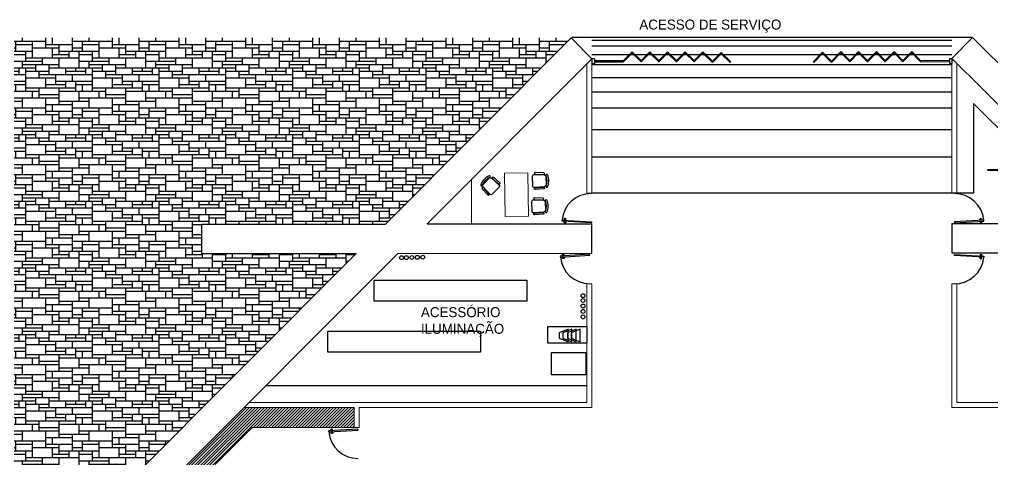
# Model space of a CAD drawing. Header units: millimetres. Extents: x 383 to 523, y 252 to 344.
# Drawn here: x 405.81 to 434.99, y 324.84 to 338.06 of the extents above; entities that cross this region are included whole.
import ezdxf

# ---------------------------------------------------------------- set-up
doc = ezdxf.new("R2010")
doc.units = ezdxf.units.MM
doc.header["$MEASUREMENT"] = 0
doc.layers.add('muebles', color=193, linetype='Continuous')
doc.layers.add('Terreno', color=41, linetype='Continuous')
doc.layers.add('muros', color=5, linetype='Continuous', lineweight=30)
pattern_1 = [(0, (0, 0), (0, 2), [1.5, -0.5]), (0, (0, 0.1), (0, 2), [-0.6, 0.6, -0.3, 0.5]), (0, (0, 0.2), (0, 2), [-0.9, 1.1]), (0, (0, 0.3), (0, 2), [0.9, -1.1]), (0, (0, 0.4), (0, 2), [-0.4, 1.6]), (0, (0, 0.5), (0, 2), [0.7, -0.5, 0.6, -0.2]), (0, (0.7, 0.6), (0, 2), [1.6, -0.4]), (0, (-0.1, 0.7), (0, 2), [1.1, -0.9]), (0, (-0.4, 0.8), (0, 2), [0.9, -1.1]), (0, (0, 0.9), (0, 2), [1.6, -0.4]), (0, (0, 1), (0, 2), [-0.8, 0.5, -0.3, 0.4]), (0, (1, 1.1), (0, 2), [1.2, -0.8]), (0, (0.2, 1.2), (0, 2), [0.8, -0.4, 0.3, -0.5]), (0, (0.6, 1.3), (0, 2), [0.8, -0.3, 0.5, -0.4]), (0, (1.4, 1.4), (0, 2), [1.2, -0.8]), (0, (0.6, 1.5), (0, 2), [0.8, -1.2]), (0, (1, 1.6), (0, 2), [0.9, -1.1]), (0, (1, 1.7), (0, 2), [-0.6, 1.4]), (0, (0.4, 1.8), (0, 2), [0.6, -1.4]), (0, (1, 1.9), (0, 2), [1.4, -0.6]), (90, (0, 0.8), (-2, 1e-16), [0.3, -0.8, 0.7, -0.2]), (90, (0.2, 0.9), (-2, 1e-16), [0.5, -0.3, 0.2, -1]), (90, (0.3, 0.5), (-2, 1e-16), [0.2, -1.8]), (90, (0.4, 0.3), (-2, 1e-16), [0.2, -1.2, 0.3, -0.3]), (90, (0.5, 0.7), (-2, 1e-16), [0.2, -1.8]), (90, (0.6, 0), (-2, 1e-16), [0.3, -0.9, 0.5, -0.3]), (90, (0.7, 0.4), (-2, 1e-16), [0.3, -1.7]), (90, (0.8, 0.9), (-2, 1e-16), [0.3, -0.1, 0.2, -1.4]), (90, (0.9, 0.1), (-2, 1e-16), [0.3, -1.7]), (90, (1, 0.6), (-2, 1e-16), [0.3, -0.1, 0.3, -0.2, 0.5, -0.6]), (90, (1.2, 0.6), (-2, 1e-16), [-1.4, 0.2, -0.2, 0.2]), (90, (1.3, 0.9), (-2, 1e-16), [0.2, -1.8]), (90, (1.4, 0.2), (-2, 1e-16), [0.2, -0.7, 0.5, -0.6]), (90, (1.5, 0.5), (-2, 1e-16), [0.1, -1.3, 0.3, -0.3]), (90, (1.6, 0.6), (-2, 1e-16), [0.5, -0.5, 0.3, -0.7]), (90, (1.7, 1.1), (-2, 1e-16), [0.3, -0.5, 0.2, -1]), (90, (1.8, 0.4), (-2, 1e-16), [0.2, -1.8]), (90, (1.9, 0.6), (-2, 1e-16), [0.2, -0.6, 0.3, -0.9])]

msp = doc.modelspace()

# ---------------------------------------------------------------- hatches: boundary and pattern name
at = {"layer": 'muebles'}
h = msp.add_hatch(dxfattribs=at)
h.set_pattern_fill('CUTSTONE', color=256, scale=2, style=0, pattern_type=2)
h.set_pattern_definition(pattern_1)
h.paths.add_polyline_path([(422.353, 337.499), (402.221, 337.499), (402.221, 329.393), (414.272, 329.393), (415.908, 331.034), (411.28, 331.031), (411.279, 331.911), (416.785, 331.914)])
h = msp.add_hatch(dxfattribs=at)
h.set_pattern_fill('CUTSTONE', color=256, scale=2, style=0, pattern_type=2)
h.set_pattern_definition(pattern_1)
h.paths.add_polyline_path([(414.272, 329.393), (402.221, 329.393), (402.221, 327.603), (396.281, 327.603), (396.281, 322.178), (407.079, 322.178)])
at = {"layer": 'muebles', "linetype": 'Continuous'}
h = msp.add_hatch(dxfattribs=at)
h.set_pattern_fill('LINE', color=256, scale=0.02, angle=45, style=0)
h.set_pattern_definition([(45, (0, 0), (-0.0449012806, 0.0449012806), [])])
h.paths.add_polyline_path([(412.789, 325.809), (415.842, 325.809), (415.842, 326.409), (412.54, 326.409), (410.828, 324.693), (413.479, 322.035), (413.903, 322.459), (411.676, 324.693)])
h.paths.add_polyline_path([(410.497, 321.958), (414.623, 321.963), (414.625, 320.264), (410.499, 320.259)], flags=9)

# ---------------------------------------------------------------- linework, layer by layer
for p, q in [((422.376, 337.521), (434.379, 337.521)), ((422.976, 337.435), (433.769, 337.435)), ((422.976, 337.262), (433.769, 337.262)), ((422.976, 337.003), (433.769, 337.003)), ((426.038, 336.82), (426.303, 337.085)), ((426.038, 336.78), (426.303, 337.045)), ((426.303, 337.085), (426.589, 336.8)), ((426.303, 337.045), (426.589, 336.76)), ((426.589, 336.8), (426.854, 337.065)), ((426.589, 336.76), (426.854, 337.025)), ((426.854, 337.065), (427.139, 336.78)), ((426.854, 337.025), (427.119, 336.76)), ((429.892, 337.073), (429.607, 336.788)), ((429.892, 337.033), (429.627, 336.768)), ((430.157, 336.808), (429.892, 337.073)), ((430.157, 336.768), (429.892, 337.033)), ((430.442, 337.093), (430.157, 336.808)), ((430.442, 337.053), (430.157, 336.768)), ((430.707, 336.828), (430.442, 337.093)), ((430.707, 336.788), (430.442, 337.053)), ((423.047, 336.819), (423.917, 336.82)), ((423.047, 336.779), (423.917, 336.78)), ((423.917, 336.82), (423.937, 336.8)), ((423.917, 336.82), (423.917, 336.78)), ((427.139, 336.78), (427.119, 336.76)), ((429.607, 336.788), (429.627, 336.768)), ((432.829, 336.828), (432.809, 336.808)), ((432.829, 336.828), (433.699, 336.829)), ((432.829, 336.828), (432.829, 336.788)), ((432.829, 336.788), (433.699, 336.789)), ((422.976, 336.7), (433.769, 336.7)), ((422.976, 336.311), (433.769, 336.311)), ((422.976, 335.879), (433.769, 335.879)), ((422.976, 335.403), (433.769, 335.403)), ((437.53, 332.431), (434.419, 335.533)), ((434.419, 335.533), (434.419, 332.838)), ((422.976, 334.754), (433.769, 334.754)), ((422.976, 333.933), (433.769, 333.933)), ((422.976, 332.849), (434.39, 332.849)), ((434.419, 332.838), (433.919, 332.838)), ((422.826, 327.059), (413.188, 327.059))]:
    msp.add_line(p, q, dxfattribs=at)
at = {"layer": 'muebles', "lineweight": 0}
msp.add_line((419.361, 331.915), (419.361, 333.251), dxfattribs=at)
at = {"layer": 'muebles'}
for p, q in [((419.922, 333.352), (419.922, 333.352)), ((421.62, 333.407), (421.62, 333.407)), ((419.646, 333.072), (419.646, 333.072)), ((421.623, 333.013), (421.623, 333.013)), ((421.6, 332.646), (421.6, 332.646)), ((421.603, 332.253), (421.603, 332.253)), ((422.077, 332.004), (422.079, 332.034)), ((422.957, 331.948), (422.077, 332.004)), ((422.079, 332.034), (422.958, 331.978)), ((422.958, 331.978), (422.957, 331.948)), ((434.723, 332.032), (433.843, 331.976)), ((433.843, 331.976), (433.845, 331.946)), ((433.845, 331.946), (434.725, 332.003)), ((434.725, 332.003), (434.723, 332.032)), ((422.905, 331.006), (422.025, 330.95)), ((422.025, 330.95), (422.027, 330.92)), ((422.027, 330.92), (422.907, 330.976)), ((422.907, 330.976), (422.905, 331.006)), ((433.843, 330.971), (433.845, 331.001)), ((434.723, 330.915), (433.843, 330.971)), ((433.845, 331.001), (434.725, 330.945)), ((434.725, 330.945), (434.723, 330.915)), ((415.959, 325.76), (415.08, 325.704)), ((415.08, 325.704), (415.082, 325.674)), ((415.082, 325.674), (415.961, 325.73)), ((415.961, 325.73), (415.959, 325.76))]:
    msp.add_line(p, q, dxfattribs=at)
at = {"layer": 'muebles', "linetype": 'Continuous'}
for points in [[(423.917, 336.82), (424.182, 337.085), (424.447, 336.82), (424.712, 337.085), (424.978, 336.82)], [(423.937, 336.8), (424.182, 337.045), (424.447, 336.78), (424.712, 337.045), (424.978, 336.78)], [(424.978, 336.82), (425.243, 337.085), (425.508, 336.82), (425.773, 337.085), (426.038, 336.82)], [(424.978, 336.78), (425.243, 337.045), (425.508, 336.78), (425.773, 337.045), (426.038, 336.78)], [(431.768, 336.828), (431.503, 337.093), (431.238, 336.828), (430.972, 337.093), (430.707, 336.828)], [(431.768, 336.788), (431.503, 337.053), (431.238, 336.788), (430.972, 337.053), (430.707, 336.788)], [(432.829, 336.828), (432.563, 337.093), (432.298, 336.828), (432.033, 337.093), (431.768, 336.828)], [(432.809, 336.808), (432.563, 337.053), (432.298, 336.788), (432.033, 337.053), (431.768, 336.788)], [(426.038, 336.78), (426.058, 336.8)], [(430.707, 336.788), (430.687, 336.808)]]:
    msp.add_lwpolyline(points, dxfattribs=at)
at = {"layer": 'muebles'}
for points in [[(423.047, 336.877), (422.976, 336.877)], [(422.976, 336.877), (422.976, 336.727)], [(423.047, 336.727), (422.976, 336.727)], [(423.047, 336.877), (423.047, 336.727)], [(433.699, 336.887), (433.699, 336.737)], [(433.699, 336.887), (433.769, 336.887)], [(433.699, 336.737), (433.769, 336.737)], [(433.769, 336.887), (433.769, 336.737)], [(422.191, 332.047), (422.149, 332.049)], [(422.189, 332.045), (422.152, 332.048)], [(422.17, 332.078), (422.17, 332.077), (422.171, 332.077), (422.171, 332.076), (422.171, 332.076), (422.173, 332.075), (422.174, 332.078)], [(434.61, 332.045), (434.652, 332.048)], [(434.613, 332.044), (434.65, 332.046)], [(434.631, 332.077), (434.631, 332.076), (434.63, 332.075), (434.631, 332.075), (434.631, 332.074), (434.628, 332.074), (434.628, 332.077)], [(422.187, 331.977), (422.145, 331.98)], [(422.185, 331.979), (422.147, 331.981)], [(422.162, 331.948), (422.162, 331.949), (422.163, 331.95), (422.163, 331.951), (422.163, 331.951), (422.165, 331.951), (422.165, 331.948)], [(434.615, 331.976), (434.657, 331.978)], [(434.617, 331.977), (434.654, 331.98)], [(434.639, 331.947), (434.639, 331.948), (434.638, 331.948), (434.639, 331.949), (434.639, 331.95), (434.636, 331.949), (434.636, 331.947)], [(422.135, 330.977), (422.093, 330.974)], [(422.133, 330.976), (422.095, 330.973)], [(422.139, 330.908), (422.097, 330.905)], [(422.137, 330.909), (422.1, 330.906)], [(422.11, 331.006), (422.11, 331.005), (422.111, 331.005), (422.111, 331.004), (422.111, 331.003), (422.113, 331.003), (422.113, 331.006)], [(422.119, 330.876), (422.118, 330.877), (422.119, 330.877), (422.119, 330.878), (422.119, 330.879), (422.121, 330.879), (422.122, 330.876)], [(434.61, 330.902), (434.652, 330.9)], [(434.613, 330.903), (434.65, 330.901)], [(434.615, 330.972), (434.657, 330.969)], [(434.617, 330.97), (434.654, 330.968)], [(434.631, 330.871), (434.631, 330.872), (434.63, 330.872), (434.631, 330.873), (434.631, 330.873), (434.628, 330.874), (434.628, 330.871)], [(434.64, 331.001), (434.64, 331), (434.639, 330.999), (434.639, 330.998), (434.639, 330.998), (434.636, 330.998), (434.636, 331.001)], [(415.19, 325.731), (415.148, 325.728)], [(415.187, 325.729), (415.15, 325.727)], [(415.194, 325.661), (415.152, 325.658)], [(415.192, 325.662), (415.155, 325.66)], [(415.165, 325.759), (415.165, 325.758), (415.166, 325.758), (415.166, 325.757), (415.166, 325.757), (415.168, 325.757), (415.168, 325.759)], [(415.173, 325.629), (415.173, 325.63), (415.174, 325.631), (415.174, 325.632), (415.174, 325.632), (415.176, 325.632), (415.176, 325.629)]]:
    msp.add_lwpolyline(points, dxfattribs=at)
at = {"layer": 'muebles', "linetype": 'Continuous'}
for points in [[(434.849, 333.517), (434.849, 333.549), (435.691, 333.549), (435.691, 333.517)], [(416.445, 330.224), (421.023, 330.224), (421.023, 329.596), (416.445, 329.596)], [(421.651, 328.834), (422.826, 328.834), (422.826, 328.338), (421.651, 328.338)], [(415.054, 328.699), (419.632, 328.699), (419.632, 328.071), (415.054, 328.071)], [(421.994, 328.648), (421.994, 328.492), (422.261, 328.381), (422.261, 328.759)], [(422.105, 328.648), (422.105, 328.492), (422.373, 328.381), (422.372, 328.759)], [(422.239, 328.648), (422.239, 328.492), (422.506, 328.381), (422.506, 328.759)], [(422.35, 328.648), (422.35, 328.492), (422.617, 328.381), (422.617, 328.759)], [(421.76, 328.059), (422.793, 328.059), (422.793, 327.386), (421.76, 327.386)]]:
    msp.add_lwpolyline(points, close=True, dxfattribs=at)
at = {"layer": 'muebles'}
for points in [[(420.19, 333.019), (419.985, 332.81, -0.432616), (419.912, 332.811), (419.711, 333.035, -0.396047), (419.712, 333.103), (419.892, 333.286, -0.396047), (419.96, 333.289), (420.187, 333.092, -0.432616)], [(420.212, 333.119), (420.212, 333.119, -0.414214), (420.177, 333.117), (419.988, 333.28, -0.414214), (419.985, 333.315), (419.985, 333.315, -0.414214), (420.02, 333.318), (420.21, 333.155, -0.414214)], [(421.198, 333.059), (421.195, 333.353, -0.432616), (421.248, 333.403), (421.548, 333.387, -0.396047), (421.596, 333.338), (421.598, 333.082, -0.396047), (421.552, 333.031), (421.252, 333.01, -0.432616)], [(421.249, 333.44), (421.249, 333.44, 0.414214), (421.273, 333.414), (421.522, 333.4, 0.414214), (421.549, 333.424), (421.549, 333.424, 0.414214), (421.525, 333.45), (421.275, 333.464, 0.414214)], [(419.885, 332.786), (419.885, 332.786, 0.414214), (419.887, 332.821), (419.72, 333.007, 0.414214), (419.685, 333.009), (419.685, 333.009, 0.414214), (419.683, 332.974), (419.85, 332.788, 0.414214)], [(421.253, 332.973), (421.253, 332.973, -0.414214), (421.277, 332.999), (421.526, 333.018, -0.414214), (421.553, 332.995), (421.553, 332.995, -0.414214), (421.53, 332.968), (421.28, 332.95, -0.414214)], [(421.178, 332.298), (421.175, 332.592, -0.432616), (421.228, 332.642), (421.528, 332.626, -0.396047), (421.575, 332.577), (421.578, 332.321, -0.396047), (421.531, 332.271), (421.232, 332.249, -0.432616)], [(421.229, 332.679), (421.229, 332.679, 0.414214), (421.252, 332.653), (421.502, 332.64, 0.414214), (421.528, 332.663), (421.528, 332.663, 0.414214), (421.505, 332.689), (421.255, 332.703, 0.414214)], [(421.233, 332.212), (421.233, 332.212, -0.414214), (421.256, 332.239), (421.506, 332.257, -0.414214), (421.532, 332.234), (421.532, 332.234, -0.414214), (421.509, 332.207), (421.26, 332.189, -0.414214)]]:
    msp.add_lwpolyline(points, format="xyb", close=True, dxfattribs=at)
at = {"layer": 'muebles', "lineweight": 0}
msp.add_lwpolyline([(421.05, 333.447), (420.35, 333.436), (420.37, 332.136), (421.07, 332.147)], close=True, dxfattribs=at)
at = {"layer": 'muebles', "const_width": 0.015}
for points in [[(422.086, 332.019), (422.111, 332.017)], [(422.949, 331.963), (422.924, 331.965)], [(433.853, 331.962), (433.877, 331.963)], [(434.715, 332.017), (434.691, 332.015)], [(422.034, 330.936), (422.059, 330.937)], [(422.897, 330.991), (422.872, 330.989)], [(433.853, 330.986), (433.877, 330.984)], [(434.715, 330.93), (434.691, 330.932)], [(415.089, 325.689), (415.114, 325.691)], [(415.952, 325.744), (415.927, 325.743)]]:
    msp.add_lwpolyline(points, dxfattribs=at)
at = {"layer": 'muebles', "linetype": 'Continuous'}
for centre in [(417.266, 330.903), (417.409, 330.906), (417.573, 330.91), (417.738, 330.914), (417.902, 330.918), (422.708, 329.762), (422.708, 329.618), (422.708, 329.454), (422.708, 329.29), (422.708, 329.126)]:
    msp.add_circle(centre, 0.0581, dxfattribs=at)
at = {"layer": 'muebles'}
for centre, radius, start, end in [((420.087, 332.914), 0.483, 113.5451, 157.5531), ((420.087, 332.914), 0.433, 113.5451, 157.5531), ((419.904, 333.335), 0.025, 45.5491, 113.5451), ((419.904, 333.335), 0.025, 293.5451, 45.5491), ((421.62, 333.382), 0.025, 90.5491, 202.5531), ((421.197, 333.206), 0.433, 338.5451, 22.5531), ((421.62, 333.382), 0.025, 22.5531, 90.5491), ((421.197, 333.206), 0.483, 338.5451, 22.5531), ((419.664, 333.089), 0.025, 157.5531, 225.5491), ((419.664, 333.089), 0.025, 225.5491, 337.5531), ((421.623, 333.038), 0.025, 158.5451, 270.5491), ((421.623, 333.038), 0.025, 270.5491, 338.5451), ((421.6, 332.621), 0.025, 90.5491, 202.5531), ((421.6, 332.621), 0.025, 22.5531, 90.5491), ((421.177, 332.445), 0.483, 338.5451, 22.5531), ((422.957, 331.948), 0.883, 89.9363, 174.3951), ((433.844, 331.946), 0.883, 5.6049, 90.0637), ((421.177, 332.445), 0.433, 338.5451, 22.5531), ((421.603, 332.278), 0.025, 158.5451, 270.5491), ((421.603, 332.278), 0.025, 270.5491, 338.5451), ((422.137, 332.049), 0.0209, 295.1242, 356.6326), ((422.174, 332.119), 0.0521, 242.1456, 292.0963), ((422.174, 332.089), 0.0142, 229.3248, 301.3796), ((422.203, 332.044), 0.0209, 174.5442, 234.5708), ((434.628, 332.117), 0.0521, 247.9037, 297.8544), ((434.598, 332.042), 0.0209, 305.4292, 5.4558), ((434.628, 332.087), 0.0142, 238.6204, 310.6752), ((434.665, 332.047), 0.0209, 183.3674, 244.8758), ((422.16, 331.908), 0.0521, 60.5876, 110.5382), ((422.132, 331.982), 0.0209, 356.0513, 57.5597), ((422.164, 331.938), 0.0142, 51.3043, 123.3591), ((422.199, 331.979), 0.0209, 118.1131, 178.1397), ((434.602, 331.977), 0.0209, 1.8603, 61.8869), ((434.642, 331.906), 0.0521, 69.4618, 119.4124), ((434.638, 331.936), 0.0142, 56.6409, 128.6957), ((434.669, 331.981), 0.0209, 122.4403, 183.9487), ((422.906, 331.006), 0.883, 185.6049, 270.0637), ((422.108, 331.047), 0.0521, 249.4618, 299.4124), ((422.08, 330.972), 0.0209, 302.4403, 3.9487), ((422.085, 330.906), 0.0209, 3.3674, 64.8758), ((422.122, 330.835), 0.0521, 67.9037, 117.8544), ((422.112, 331.017), 0.0142, 236.6409, 308.6957), ((422.122, 330.865), 0.0142, 58.6204, 130.6752), ((422.147, 330.976), 0.0209, 181.8603, 241.8869), ((422.151, 330.91), 0.0209, 125.4292, 185.4558), ((433.844, 331.001), 0.883, 269.9363, 354.3951), ((434.628, 330.83), 0.0521, 62.1456, 112.0963), ((434.599, 330.905), 0.0209, 354.5442, 54.5708), ((434.603, 330.97), 0.0209, 298.1131, 358.1397), ((434.642, 331.041), 0.0521, 240.5876, 290.5382), ((434.628, 330.86), 0.0142, 49.3248, 121.3796), ((434.638, 331.011), 0.0142, 231.3043, 303.3591), ((434.665, 330.9), 0.0209, 115.1242, 176.6326), ((434.669, 330.967), 0.0209, 176.0513, 237.5597), ((415.96, 325.76), 0.883, 185.6049, 270.0637), ((415.163, 325.8), 0.0521, 249.4618, 299.4124), ((415.135, 325.726), 0.0209, 302.4403, 3.9487), ((415.14, 325.659), 0.0209, 3.3674, 64.8758), ((415.176, 325.589), 0.0521, 67.9037, 117.8544), ((415.167, 325.77), 0.0142, 236.6409, 308.6957), ((415.176, 325.619), 0.0142, 58.6204, 130.6752), ((415.202, 325.729), 0.0209, 181.8603, 241.8869), ((415.206, 325.664), 0.0209, 125.4292, 185.4558)]:
    msp.add_arc(centre, radius, start, end, dxfattribs=at)
for centre, major_axis, start_param, end_param in [((422.171, 332.06), (-0.0286, 0.0021), 4.77647, 7.156741), ((422.171, 332.06), (-0.0286, 0.0021), 2.294124, 4.665351), ((434.637, 331.965), (0.0286, 0.0016), 2.294124, 4.665351), ((434.637, 331.965), (0.0286, 0.0016), 4.77647, 7.156741), ((422.113, 330.988), (-0.0286, -0.0016), 4.77647, 7.156741), ((422.113, 330.988), (-0.0286, -0.0016), 2.294124, 4.665351), ((434.631, 330.889), (0.0286, -0.0021), 2.294124, 4.665351), ((434.631, 330.889), (0.0286, -0.0021), 4.77647, 7.156741), ((415.168, 325.741), (-0.0286, -0.0016), 4.77647, 7.156741), ((415.168, 325.741), (-0.0286, -0.0016), 2.294124, 4.665351)]:
    msp.add_ellipse(centre, major_axis=major_axis, ratio=0.630787, start_param=start_param, end_param=end_param, dxfattribs=at)
at = {"layer": 'muebles', "extrusion": (0, 0, -1)}
for centre, major_axis, start_param, end_param in [((434.631, 332.059), (0.0286, 0.0021), 2.294124, 4.665351), ((434.631, 332.059), (0.0286, 0.0021), 4.77647, 7.156741), ((422.165, 331.966), (-0.0286, 0.0016), 4.77647, 7.156741), ((422.165, 331.966), (-0.0286, 0.0016), 2.294124, 4.665351), ((422.119, 330.894), (-0.0286, -0.0021), 4.77647, 7.156741), ((422.119, 330.894), (-0.0286, -0.0021), 2.294124, 4.665351), ((434.637, 330.983), (0.0286, -0.0016), 2.294124, 4.665351), ((434.637, 330.983), (0.0286, -0.0016), 4.77647, 7.156741), ((415.174, 325.647), (-0.0286, -0.0021), 4.77647, 7.156741), ((415.174, 325.647), (-0.0286, -0.0021), 2.294124, 4.665351)]:
    msp.add_ellipse(centre, major_axis=major_axis, ratio=0.630787, start_param=start_param, end_param=end_param, dxfattribs=at)
at = {"layer": 'muros'}
for p, q in [((422.353, 337.499), (416.785, 331.914)), ((422.353, 337.499), (422.976, 336.877)), ((434.39, 337.51), (433.769, 336.887)), ((439.983, 331.934), (434.39, 337.51)), ((422.976, 336.877), (418.029, 331.915)), ((438.739, 331.932), (433.769, 336.887)), ((411.279, 331.911), (416.785, 331.914)), ((411.28, 331.031), (411.279, 331.911)), ((418.029, 331.915), (422.976, 331.917)), ((422.976, 331.037), (422.976, 331.917)), ((433.769, 331.927), (438.739, 331.932)), ((433.769, 331.927), (433.769, 331.047)), ((415.908, 331.034), (404.875, 319.968)), ((417.151, 331.034), (406.12, 319.97)), ((411.28, 331.031), (415.908, 331.034)), ((417.151, 331.034), (422.976, 331.037)), ((433.769, 331.047), (439.62, 331.053))]:
    msp.add_line(p, q, dxfattribs=at)
at = {"layer": 'muros', "lineweight": 18}
for p, q in [((422.826, 336.727), (422.826, 332.838)), ((422.976, 336.877), (422.976, 332.838)), ((433.769, 336.887), (433.769, 332.838)), ((433.919, 336.737), (433.919, 332.838)), ((422.826, 332.838), (422.976, 332.838)), ((433.769, 332.838), (433.919, 332.838)), ((422.826, 330.116), (422.826, 326.559)), ((422.826, 330.116), (422.976, 330.116)), ((422.976, 330.116), (422.976, 326.409)), ((433.769, 330.116), (433.769, 326.409)), ((433.769, 330.116), (433.919, 330.116)), ((433.919, 330.116), (433.919, 326.559)), ((422.826, 326.559), (412.689, 326.559)), ((444.128, 326.559), (433.919, 326.559)), ((433.926, 326.506), (433.926, 326.506)), ((415.842, 326.409), (412.54, 326.409)), ((415.842, 326.409), (415.842, 325.809)), ((422.976, 326.409), (415.992, 326.409)), ((415.992, 326.409), (415.992, 325.809)), ((444.279, 326.409), (433.769, 326.409)), ((412.789, 325.809), (411.676, 324.693)), ((415.992, 325.809), (412.789, 325.809))]:
    msp.add_line(p, q, dxfattribs=at)

# ---------------------------------------------------------------- texts
at = {"layer": 'Terreno', "linetype": 'Continuous'}
for s, p in [('ACESSO DE SERVIÇO', (424.396, 337.752)), ('ACESSÓRIO', (417.847, 329.118)), ('ILUMINAÇÃO', (417.847, 328.618))]:
    msp.add_text(s, height=0.3, dxfattribs=at).set_placement(p)

doc.saveas('drawing.dxf')
